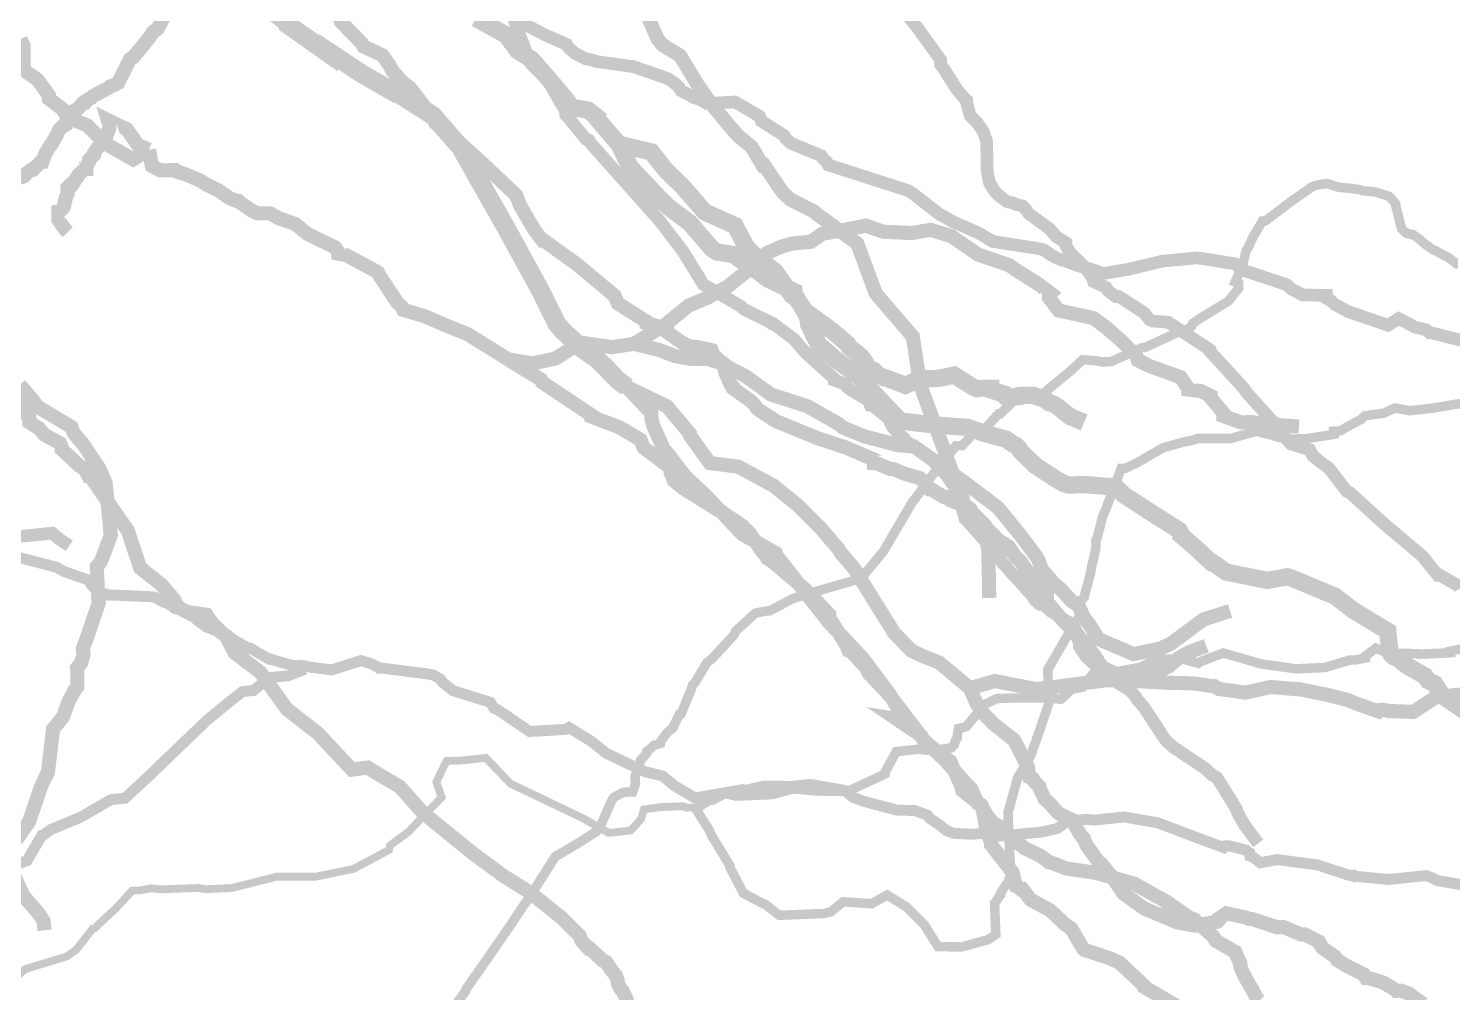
# Model space of a CAD drawing. Extents: x -2418 to 1398, y -3200 to 507.
# Drawn here: x 26.1 to 93.5, y -429.1 to -383.4 of the extents above; entities that cross this region are included whole.
import ezdxf

# ---------------------------------------------------------------- set-up
doc = ezdxf.new("R2010")
doc.units = 0

msp = doc.modelspace()

# ---------------------------------------------------------------- linework, layer by layer
at = {"color": 5}
for points, const_width in [([(36.12, -381.41), (38.34, -383.19), (38.35, -383.27), (40.26, -384.62), (40.26, -384.54), (41.86, -385.6), (41.86, -385.6), (43.46, -386.52), (43.53, -386.51), (45.21, -387.57), (46.53, -389.09), (47.89, -391.5), (48.68, -392.89), (50.28, -395.81), (50.28, -395.81), (51.08, -397.43), (51.39, -397.79), (52.32, -398.65), (52.93, -399.07), (53.16, -399.29), (53.32, -399.43), (53.94, -400.08), (54.4, -400.44)], 0.89), ([(49.03, -382.97), (50.48, -383.73), (50.48, -383.73), (51.55, -384.2), (51.63, -384.35), (51.87, -384.56), (51.95, -384.63), (52.48, -384.9), (52.56, -384.9), (53.01, -385.02), (53.01, -385.02), (54.59, -385.24), (54.67, -385.24), (56.34, -385.82), (56.65, -386.03), (56.88, -386.24), (56.96, -386.39), (57.35, -386.59), (57.58, -386.73), (57.81, -386.79), (57.96, -386.86), (58.19, -387), (59.53, -386.93), (59.53, -386.93), (60.69, -387.61), (60.77, -387.83), (61.85, -388.52), (61.93, -388.67), (62.17, -388.88), (62.47, -389.01), (63.62, -389.48), (63.7, -389.62), (63.78, -389.69), (63.86, -389.76), (63.94, -389.91), (66.14, -390.62), (66.14, -390.62), (67.73, -391.13), (68.04, -391.34), (69.21, -392.25), (69.36, -392.32), (69.82, -392.59), (70.13, -392.73), (70.89, -393.06), (71.05, -393.13), (71.74, -393.54), (73.92, -393.88), (74.15, -393.94), (74.46, -394.15), (74.69, -394.29), (74.99, -394.42), (75.07, -394.42), (75.75, -394.68), (75.98, -394.74), (76.21, -394.8), (76.44, -394.87), (76.82, -395), (76.97, -395.06), (78.15, -394.86), (78.15, -394.86), (79.78, -394.47), (79.78, -394.47), (81.41, -394.32), (81.79, -394.37), (83.22, -394.6), (83.29, -394.67), (83.53, -394.88), (85.66, -395.59), (85.89, -395.8), (86.43, -396.08), (87.55, -396.09), (87.56, -396.24), (87.71, -396.31), (87.94, -396.52), (88.56, -396.86), (90.46, -397.51), (90.46, -397.51), (90.96, -397.19), (91.35, -397.39), (91.73, -397.6), (92.26, -397.72), (92.42, -397.86), (92.49, -397.86), (93.93, -398.23)], 0.6), ([(49.03, -382.97), (49.64, -384.58), (49.65, -384.73), (49.89, -385.16), (50.68, -385.94), (51.34, -387.1), (51.5, -387.32), (51.51, -387.54), (51.58, -387.61), (52.46, -388.69), (52.61, -388.75), (52.7, -388.9), (55.94, -392.54), (55.94, -392.54), (57.05, -393.99), (58.03, -395.58), (59.8, -396.61), (59.95, -396.75), (61.18, -397.36), (61.26, -397.43), (61.33, -397.43), (62.34, -398.19), (62.58, -398.48), (62.9, -398.84), (63.13, -399.05), (64.23, -400.04), (64.23, -400.11), (64.76, -400.31), (64.85, -400.45), (64.93, -400.52), (65.85, -401.07), (65.93, -401.29), (66.01, -401.29), (66.79, -401.92), (66.96, -402.29), (67.27, -402.64), (67.51, -402.85), (67.51, -402.93), (67.82, -403.14), (67.9, -403.21), (67.98, -403.28), (68.13, -403.34), (68.83, -403.83), (69.23, -404.33), (69.54, -404.61), (69.78, -404.98), (70.1, -405.33), (70.34, -405.69), (70.35, -405.84), (71.63, -407.57), (71.71, -407.71), (71.8, -407.93), (71.8, -408), (72.22, -408.8), (72.29, -408.87), (72.37, -408.95), (72.61, -409.23), (73.01, -409.66), (73.64, -410.37), (73.72, -410.52), (73.8, -410.59), (73.96, -410.73), (74.18, -410.79), (74.5, -411.07), (75.5, -411.69), (75.82, -412.2), (76.14, -412.56), (76.62, -413.2), (76.86, -413.56), (76.87, -413.64), (77.18, -414), (77.42, -414.21), (77.5, -414.35), (78.27, -414.84), (78.51, -415.12), (78.59, -415.27), (78.67, -415.34), (78.91, -415.62), (79.8, -416.99), (79.96, -417.21), (79.96, -417.21), (80.27, -417.49), (81.82, -418.53), (82.13, -418.82), (82.36, -418.95), (83.26, -420.4), (83.34, -420.62), (83.67, -421.2), (84.31, -422.06), (84.31, -422.06)], 0.6), ([(25.67, -383.96), (25.82, -384.26), (25.82, -384.56), (25.82, -384.93), (25.82, -385.23), (25.83, -385.38), (25.9, -385.45), (25.98, -385.52), (26.5, -385.89), (27.03, -386.63), (27.03, -386.78), (27.71, -387.3), (27.78, -387.45), (28.08, -387.74), (28.83, -388.03), (28.83, -388.03), (29.73, -388.92), (31.01, -389.65), (31.77, -389.19)], 0.67), ([(31.77, -389.19), (31.24, -388.97), (30.72, -388.23), (29.82, -387.79), (29.82, -387.79), (29.89, -388.01), (29.89, -388.16), (29.75, -388.53), (29.75, -388.53), (29.75, -388.53), (29.75, -388.53), (29.75, -388.53), (29.6, -388.68), (29.6, -388.68), (29.53, -388.91), (29.38, -389.06), (29.31, -389.13), (29.31, -389.13), (29.16, -389.36), (29.16, -389.43), (29.01, -389.58), (28.94, -389.66), (28.94, -389.73), (28.94, -389.73), (28.86, -389.88), (28.79, -390.03), (28.79, -390.1), (28.72, -390.1), (28.72, -390.1), (28.42, -390.4), (28.13, -390.85), (28.05, -390.85), (28.05, -390.85), (27.9, -391), (27.9, -391.08), (27.91, -391.15), (27.91, -391.3), (27.91, -391.3), (27.83, -391.45), (27.76, -391.75), (27.76, -391.82), (27.69, -391.97), (27.69, -391.97), (27.54, -392.12), (27.47, -392.13), (27.47, -392.5), (27.62, -392.72), (27.77, -392.94), (27.92, -393.09)], 0.67), ([(31.77, -389.19), (31.9, -389.95), (31.9, -389.95), (32.28, -390.17), (32.35, -390.17), (33.02, -390.16), (33.1, -390.23), (33.55, -390.38), (34.07, -390.6), (34.22, -390.67), (34.22, -390.67), (34.45, -390.82), (34.89, -391.04), (35.04, -391.11), (35.57, -391.48), (35.94, -391.63), (36.02, -391.63), (36.02, -391.63), (36.09, -391.7), (36.62, -392.07), (36.92, -392.21), (37.51, -392.21), (37.89, -392.43), (38.71, -392.72), (39.24, -393.16), (39.39, -393.24), (40.58, -393.82), (40.74, -394.05), (40.74, -394.12), (41.11, -394.19), (42.61, -395), (42.68, -395.15), (43.51, -396.41), (43.74, -396.63), (43.81, -396.78), (44.79, -397.07), (45.98, -397.58), (46.88, -397.94), (47.11, -398.09), (48.31, -398.83), (48.76, -399.12)], 0.67), ([(54.74, -398.39), (56.22, -397.48), (57.33, -396.58), (58.23, -396.2), (59.19, -395.67), (59.93, -395.07), (59.93, -395.07), (61.04, -394.09), (61.71, -393.79), (61.71, -393.79), (62.23, -393.64), (62.23, -393.64), (63.13, -393.55), (63.13, -393.55), (63.65, -393.18), (63.65, -393.18), (64.54, -393.02), (65.73, -392.79), (65.73, -392.79), (66.55, -393.08), (66.55, -393.08), (67.9, -393.14), (68.79, -392.99), (68.79, -392.99), (69.76, -393.28), (71.04, -394.16), (71.04, -394.16), (72.53, -394.67), (72.53, -394.67), (72.83, -394.89), (72.83, -394.89), (73.88, -395.55), (73.88, -395.55), (74.48, -396), (74.41, -396.07), (74.41, -396.22), (74.86, -396.81), (74.86, -396.81), (76.5, -397.17), (77.1, -397.61), (77.1, -397.61), (77.86, -398.28), (77.86, -398.28), (78.53, -398.94), (78.61, -399.17), (79.21, -399.46), (79.21, -399.46), (80.63, -399.97), (80.93, -400.41), (81.01, -400.49), (81.01, -400.56), (81.6, -400.63), (81.6, -400.63), (82.05, -400.85), (82.05, -400.93), (82.66, -401.67), (82.66, -401.81), (83.48, -402.11), (83.48, -402.11), (84, -402.1), (84, -402.1), (84.52, -402.17), (84.67, -402.17), (85.12, -402.17), (85.2, -402.24), (86.24, -402.31)], 0.67), ([(48.76, -399.12), (49.9, -399.32), (51.02, -399.09), (51.02, -399.09), (52.2, -398.33), (53.7, -398.55), (54.74, -398.39)], 0.67), ([(54.74, -398.39), (55.93, -398.68), (56.68, -398.97), (57.43, -399.11), (57.5, -399.11), (58.25, -399.11), (58.92, -399.32), (59, -399.47), (59.08, -399.77), (59.3, -400.29), (59.45, -400.44), (59.45, -400.51), (60.28, -401.1), (60.43, -401.25), (60.58, -401.47), (61.48, -402.06), (63.43, -402.86), (64.77, -403.3), (66.12, -403.88), (66.12, -404.03), (66.19, -404.03), (66.87, -404.32), (67.02, -404.32), (67.54, -404.54), (67.54, -404.54), (68.06, -404.69), (68.29, -404.76), (68.51, -404.98), (68.59, -405.13), (68.66, -405.2), (68.74, -405.28), (68.81, -405.28), (69.41, -405.64), (69.56, -405.64), (69.71, -405.79), (70.61, -406.16), (70.69, -406.23), (70.76, -406.38), (70.84, -406.45), (71.14, -406.75), (71.36, -406.97), (71.44, -407.12), (71.44, -407.12), (72.04, -407.71), (72.49, -408), (72.79, -408.45), (72.79, -408.45), (73.09, -408.74), (73.17, -408.89), (73.85, -409.78), (73.85, -409.78), (74.3, -410.3), (74.3, -410.6), (74.98, -411.41), (75.28, -411.71), (75.73, -412.22), (75.81, -412.37), (75.88, -412.59), (75.88, -412.74), (75.88, -412.74), (76.19, -413.19), (76.49, -413.48), (76.71, -413.63), (77.98, -414.22), (77.98, -414.22), (78.65, -413.99), (78.65, -413.99), (79.62, -413.9), (79.62, -413.9), (80.07, -413.68), (80.07, -413.68), (80.51, -413.3), (80.51, -413.3), (81.03, -413), (81.03, -413), (81.85, -412.7), (81.85, -412.7)], 0.67), ([(48.76, -399.12), (50.33, -400.08), (50.4, -400.22), (52.73, -401.77), (52.73, -401.84), (54.08, -402.36), (54.08, -402.36), (55.05, -402.94), (55.2, -403.31), (56.48, -404.27), (56.48, -404.5), (56.55, -404.64), (56.63, -404.87), (57.08, -405.24), (57.08, -405.24), (58.73, -406.27), (58.88, -406.34), (59.85, -407), (59.86, -407.15), (60.08, -407.22), (60.23, -407.37), (60.83, -408.26), (60.91, -408.33), (61.06, -408.56), (61.29, -408.7), (62.86, -410.03), (62.86, -410.03), (63.99, -411.21), (63.99, -411.36), (64.82, -412.7), (64.9, -412.92), (65.05, -412.99), (65.73, -413.73), (65.88, -414.03), (66.1, -414.18), (66.1, -414.25), (66.93, -415.14), (68.51, -417.21), (69.36, -418.01), (69.44, -418.08), (70.72, -419.49), (70.79, -419.64), (71.02, -420.16), (71.17, -420.23), (71.47, -420.75), (71.77, -421.12), (71.92, -421.19), (71.92, -421.27), (73.27, -422.3), (73.27, -422.3), (74.02, -422.66), (74.4, -422.96), (74.47, -422.96), (75.22, -423.25), (76.64, -423.46), (78.43, -423.97), (78.43, -423.97), (80.01, -424.85), (80.01, -424.85), (81.06, -425.59), (81.28, -425.66), (81.43, -425.81), (82.18, -426.47), (82.26, -426.62), (82.33, -426.69), (83.23, -427.21), (83.31, -427.43), (83.46, -427.73), (83.46, -427.88), (83.61, -428.25), (83.69, -428.4), (83.77, -428.54), (84.07, -429.06), (84.22, -429.36), (84.37, -429.51)], 0.67), ([(24.85, -400.44), (26.1, -401.89), (26.1, -402.11), (26.56, -402.4), (26.8, -402.69), (27.56, -403.11), (27.64, -403.33), (27.64, -403.4), (28.11, -403.83), (28.18, -403.9), (28.41, -404.12), (28.49, -404.19), (28.64, -404.26), (28.72, -404.33), (28.88, -404.63), (28.95, -404.62), (30.76, -407.24), (31.35, -409.01), (32.34, -409.79), (32.34, -409.79), (32.97, -410.52), (33.05, -410.74), (33.28, -410.95), (33.96, -411.3), (34.12, -411.45), (34.5, -411.73), (35.03, -411.94), (35.19, -412.08), (35.41, -412.22), (35.82, -413.03), (37.04, -413.95), (37.04, -413.95), (38.3, -415.7), (38.3, -415.7), (39.76, -416.84), (41.38, -418.57), (41.38, -418.57), (42.13, -418.47), (42.58, -418.75), (43.65, -419.38), (44.74, -420.61), (44.74, -420.61), (47.12, -422.54), (47.12, -422.54), (48.57, -423.61), (48.57, -423.61), (49.8, -424.38), (51.33, -425.6), (52.18, -426.46), (52.26, -426.68), (52.58, -427.04), (52.65, -427.04), (53.27, -427.62), (53.42, -427.68), (53.66, -428.05), (53.89, -428.34), (53.97, -428.56), (53.98, -428.71), (54.14, -429), (54.21, -429.07), (54.46, -429.59)], 0.67), ([(54.4, -400.44), (56.3, -401.35), (57.39, -402.65), (57.39, -402.73), (58.33, -404.04), (58.33, -404.04), (59.68, -404.21), (59.68, -404.21), (61.36, -405.12), (61.36, -405.12), (62.51, -406.05), (62.51, -406.05), (63.59, -407.13), (63.59, -407.13), (64.45, -408.14), (64.53, -408.29), (65.15, -409.01), (65.15, -409.01), (66.33, -410.91), (66.97, -411.93), (67.05, -412.08), (67.9, -412.94), (68.2, -413.08), (68.35, -413.15), (68.5, -413.22), (69.19, -413.49), (69.19, -413.49), (69.88, -414.06), (69.88, -414.06), (70.65, -414.71)], 0.67), ([(54.4, -400.44), (55.56, -401.67), (55.57, -401.96), (55.65, -402.26), (56.14, -403.36), (56.45, -403.72), (56.61, -403.94), (57.16, -404.66), (58.16, -405.6), (59.86, -407.4), (61.46, -408.31), (61.47, -408.39), (62.32, -409.48), (63.97, -411.58), (63.97, -411.58), (65.6, -413.32), (66.85, -414.99), (67.57, -416.23), (67.19, -416.17), (68.34, -416.95), (68.5, -417.24), (69.72, -418.17), (69.72, -418.17), (70.21, -419.27), (70.29, -419.49), (70.3, -419.56), (71.22, -420.28), (71.39, -421.09), (71.41, -421.46), (71.65, -421.97), (71.65, -422.12), (72.67, -423.43), (72.67, -423.43), (72.84, -424.09), (72.99, -424.16), (73.07, -424.24), (73.15, -424.23), (73.54, -424.74), (73.54, -424.74), (74.45, -425.23), (74.6, -425.37), (75.14, -425.88), (75.45, -426.09), (76.01, -427.04), (76.08, -427.11), (77.29, -427.51), (77.75, -427.72), (78.9, -428.8), (78.91, -428.87), (80.73, -429.93)], 0.67), ([(70.65, -414.71), (71.83, -414.37), (73.78, -414.75), (74.75, -414.64), (77.12, -414.33), (77.12, -414.33), (78.39, -414.36), (78.39, -414.36), (80.04, -414.45), (80.04, -414.45), (81.23, -414.48), (81.23, -414.48), (82.06, -414.6), (82.21, -414.6), (82.44, -414.74), (83.71, -414.92), (83.71, -414.92), (84.9, -414.65), (84.9, -414.65), (86.17, -414.76), (86.24, -414.75), (87.52, -415.01), (88.57, -415.27), (88.88, -415.41), (90.01, -415.81), (90.08, -415.74), (90.23, -415.73), (90.53, -415.8), (90.61, -415.79), (91.65, -415.83), (92.75, -415.12), (92.75, -415.12), (94.01, -415)], 0.67), ([(70.65, -414.71), (70.97, -415.44), (71.05, -415.51), (71.13, -415.73), (71.75, -416.38), (72.75, -417.17), (73.39, -418.41), (73.39, -418.41), (73.48, -418.93), (73.63, -419), (73.71, -419.14), (73.87, -419.29), (73.94, -419.36), (73.95, -419.43), (74.19, -419.95), (74.27, -420.02), (74.42, -420.16), (74.5, -420.24), (74.81, -420.6), (75.04, -420.74), (75.49, -420.95), (75.57, -421.09), (75.65, -421.24), (75.81, -421.53), (75.97, -421.75), (76.05, -421.82), (76.13, -422.04), (76.21, -422.19), (76.68, -422.84), (76.76, -422.99), (76.84, -423.06), (76.91, -423.06), (77.38, -423.64), (77.38, -423.64), (77.93, -424.44), (77.93, -424.44), (78.92, -425.15), (78.92, -425.15), (80.06, -425.63), (80.06, -425.55), (80.28, -425.62), (80.36, -425.69), (80.59, -425.83), (81.34, -425.96), (81.34, -425.96), (82.38, -425.77), (82.45, -425.69), (82.45, -425.62), (82.81, -425.38), (82.81, -425.38), (83.71, -425.57), (83.87, -425.64), (84.01, -425.64), (85.22, -426.04), (85.22, -426.04), (85.52, -426.03), (85.52, -426.03), (86.35, -426.38), (86.5, -426.37), (87.19, -426.72), (87.27, -426.87), (87.35, -427.01), (87.96, -427.44), (88.04, -427.58), (88.5, -427.87), (88.5, -427.87), (89.33, -428.28), (89.41, -428.43), (89.49, -428.43), (90.16, -428.63), (90.32, -428.7), (90.77, -428.98), (90.85, -429.05), (91.07, -429.04), (91.45, -429.18), (91.53, -429.25), (92.14, -429.68)], 0.67)]:
    msp.add_lwpolyline(points, dxfattribs=dict(at, const_width=const_width))
at = {"color": 10}
for points, const_width in [([(32.61, -382.63), (32.18, -383.46), (31.96, -383.61), (31.81, -383.84), (31.52, -384.21), (31.01, -384.82), (30.87, -384.9), (30.3, -386.03), (30.15, -386.11), (29.93, -386.19), (29.85, -386.26), (29.12, -386.65), (29.04, -386.73), (28.89, -386.8), (28.75, -386.96), (28.67, -386.96), (28.38, -387.26), (28.24, -387.34), (28.02, -387.57), (27.8, -387.95), (27.8, -388.02), (27.8, -388.02), (27.65, -388.1), (27.51, -388.25), (27.37, -388.55), (27.15, -388.93), (27.15, -388.93), (27.08, -389), (26.86, -389.38), (26.72, -389.76), (26.65, -389.76), (26.65, -389.76), (26.28, -390.14), (26.21, -390.14), (25.99, -390.29), (25.84, -390.45), (25.62, -390.53)], 0.67), ([(55.08, -382.16), (55.86, -383.94), (56.09, -384.23), (56.92, -384.73), (57.77, -386.13), (58.39, -387.01), (59.23, -388.03), (59.69, -388.55), (60.3, -389.05), (60.53, -389.42), (60.61, -389.57), (60.84, -389.94), (60.91, -389.93), (61.61, -390.96), (61.76, -391.18), (62.14, -391.55), (63.27, -392.12), (63.43, -392.26), (65.32, -393.64), (65.32, -393.64), (66.19, -396), (67.95, -398.05), (67.95, -398.05), (68.3, -400.35), (68.93, -402.05), (70.04, -405.08), (70.45, -406.65), (70.45, -406.65), (71.44, -407.75), (71.44, -407.75), (71.52, -408.12), (71.54, -408.94), (71.54, -409.08), (71.55, -409.31), (71.56, -409.68), (71.56, -409.98), (71.57, -410.43), (71.57, -410.43)], 0.67), ([(67.5, -382.6), (68.04, -383.25), (68.11, -383.33), (69.27, -384.94), (69.27, -385.16), (69.43, -385.38), (70.04, -386.34), (70.35, -386.71), (70.5, -386.85), (70.51, -387), (70.67, -387.59), (70.97, -387.88), (71.28, -388.32), (71.44, -388.77), (71.46, -389.51), (71.47, -390.18), (71.56, -390.7), (71.63, -390.85), (71.87, -391.22), (71.94, -391.29), (72.4, -391.65), (72.7, -391.72), (72.85, -391.79), (73.15, -391.86), (73.3, -392.01), (73.45, -392.23), (74.44, -392.95), (74.75, -393.32), (75.2, -393.6), (75.2, -393.75), (75.43, -394.12), (75.51, -394.19), (76.12, -394.78), (76.43, -395.22), (76.51, -395.44), (77.11, -395.72), (77.19, -395.87), (77.57, -396.16), (77.72, -396.16), (78.85, -396.88), (78.93, -396.95), (79.16, -397.24), (79.31, -397.31), (80.05, -397.37), (82.02, -398.67), (82.02, -398.74), (83.63, -400.5), (83.78, -400.72), (85.23, -402.33), (85.54, -402.77), (85.85, -403.13), (86.75, -403.41), (86.9, -403.7), (87.36, -404.07), (87.66, -404.28), (88.28, -405.09), (88.51, -405.38), (88.66, -405.45), (90.26, -406.91), (92.08, -408.44), (92.81, -409.35), (92.88, -409.34), (93.79, -409.85), (93.87, -409.99)], 0.6), ([(40.78, -382.9), (40.86, -383.13), (41.85, -384.15), (41.93, -384.3), (42.83, -384.72), (43.14, -385.16), (43.3, -385.46), (43.75, -385.97), (44.13, -386.26), (44.98, -387.36), (45.36, -387.87), (45.36, -387.95), (46.35, -388.74), (47.64, -389.91), (47.64, -389.91), (49.17, -391.36), (49.33, -391.81), (50.02, -392.99), (50.41, -393.5), (50.48, -393.5), (52.07, -394.65), (53.82, -396.11), (53.98, -396.48), (55.34, -397.34), (55.34, -397.41), (56.31, -397.69), (56.32, -397.84), (56.92, -398.27), (57.3, -398.49), (57.75, -398.55), (58.42, -398.69), (58.5, -398.91), (58.81, -399.2), (59.11, -399.42), (59.19, -399.49), (60.02, -399.92), (61.23, -400.79), (62.96, -401.35), (62.96, -401.35), (64.47, -402.21), (64.62, -402.35), (65.67, -402.78), (65.67, -402.78), (67.25, -403.19), (68, -403.25), (70.34, -404.91), (71.98, -406.15), (71.98, -406.15), (73.05, -407.46), (73.05, -407.46), (73.82, -408.49), (73.9, -408.64), (74.06, -409.08), (74.44, -409.52), (74.44, -409.59), (74.97, -410.03), (75.43, -410.54), (75.73, -410.76), (75.81, -410.83), (76.05, -411.35), (76.28, -411.64), (76.43, -411.86), (76.43, -411.86), (76.51, -412.01), (76.74, -412.38), (78.4, -413.09), (78.4, -413.09), (79.66, -412.83), (79.66, -412.83), (80.17, -412.6), (80.17, -412.6), (81.72, -411.45), (82.98, -411.05), (82.98, -411.05)], 0.67), ([(47.25, -382.97), (48.69, -383.76), (49.22, -384.49), (49.9, -384.92), (50.98, -386.16), (51.59, -386.9), (51.74, -387.12), (51.82, -387.19), (52.57, -387.32), (52.57, -387.32), (53.02, -387.68), (53.02, -387.76), (54.02, -388.93)], 0.82), ([(54.02, -388.93), (55.57, -389.3), (56.26, -390.18), (57.02, -390.91), (58.1, -392.15), (59.53, -392.79), (60.07, -393.82), (60.53, -394.26), (61.44, -394.98), (62.21, -396.08), (62.36, -396.16), (62.74, -396.67), (62.82, -396.82), (64.11, -397.76), (64.11, -397.76), (64.87, -398.41), (64.95, -398.56), (65.33, -398.85), (65.48, -399.07), (65.55, -399.07), (65.71, -399.29), (65.86, -399.58), (66.09, -399.65), (66.32, -399.87), (66.62, -400.01), (66.69, -400.01), (67.6, -400.36), (67.6, -400.36), (68.26, -400.05), (69.16, -400.03), (69.9, -399.87), (70.81, -400.44), (70.96, -400.51), (71.63, -400.5), (71.63, -400.57), (72.3, -400.78), (72.38, -400.93), (72.46, -401), (72.98, -400.84), (73.65, -400.83), (74.25, -401.04), (74.4, -401.18), (74.63, -401.25), (74.85, -401.4), (75.39, -401.83), (76.06, -402.12), (76.06, -402.12)], 0.82), ([(54.02, -388.93), (54.57, -390.03), (54.57, -390.03), (56.09, -391.64), (56.4, -391.93), (57.38, -392.66), (58.07, -393.46), (58.45, -393.9), (58.68, -394.04), (59.5, -394.17), (59.66, -394.32), (60.72, -395.04), (61.09, -395.33), (61.25, -395.4), (62.3, -395.9), (62.3, -395.98), (62.92, -397.01), (63, -397.3), (63.01, -397.45), (63.32, -398.11), (63.39, -398.19), (63.47, -398.41), (64.31, -399.14), (65.67, -400.15), (65.75, -400.37), (65.91, -400.52), (66.52, -401.17), (67.36, -402.05), (67.36, -402.05), (69, -402.24), (69, -402.24), (70.57, -402.35), (71.32, -402.63), (71.32, -402.63), (72.37, -402.91), (72.68, -403.13), (72.83, -403.2), (72.98, -403.34), (73.06, -403.49), (73.59, -404), (73.67, -404.07), (73.74, -404.15), (74.73, -404.8), (75.1, -405.01), (75.33, -405.08), (76.07, -405.06), (77.57, -405.18), (77.95, -405.55), (79.21, -406.37), (80.57, -407.23), (80.65, -407.38), (80.65, -407.46), (81.41, -408.11), (81.87, -408.55), (82.1, -408.76), (82.17, -408.76), (82.78, -409.2), (84.73, -409.6), (85.69, -409.43), (85.92, -409.5), (87.95, -410.35), (87.95, -410.35), (88.79, -411), (90.45, -412.01), (90.45, -412.09), (90.54, -412.83), (90.54, -412.98), (90.62, -413.12), (90.7, -413.2), (91, -413.34), (91.15, -413.49), (91.46, -413.7), (92.21, -414.13), (92.36, -414.35), (92.67, -414.5), (93.05, -415.08), (94.34, -415.95)], 0.82), ([(25.64, -400.33), (26.23, -401.02), (26.49, -401.37), (28.09, -402.33), (28.2, -402.62), (28.54, -403.03), (28.62, -403.1), (29.41, -404.29), (29.7, -404.94), (29.73, -405.16), (29.94, -407.31), (29.96, -407.46), (29.49, -408.7), (29.29, -408.95), (29.36, -410.44), (29.39, -410.66), (28.81, -412.36), (28.63, -412.83), (28.66, -413.13), (28.55, -413.51), (28.35, -413.76), (28.37, -413.91), (28.37, -414.65), (28.23, -414.82), (28.11, -415.05), (27.98, -415.29), (27.69, -416.07), (27.62, -416.15), (27.49, -416.32), (27.22, -416.64), (26.98, -418.69), (26.79, -419.08), (26.67, -419.32), (26.09, -421.02), (25.48, -421.9)], 0.67), ([(25.69, -407.51), (26.14, -407.47), (26.14, -407.47), (26.81, -407.4), (26.81, -407.4), (27.18, -407.36), (27.18, -407.36), (27.5, -407.63), (27.99, -407.96)], 0.6), ([(25.25, -423.34), (25.83, -424.56), (25.83, -424.56), (26.25, -425.04), (26.59, -425.45), (26.77, -425.74), (26.82, -426.18)], 0.67)]:
    msp.add_lwpolyline(points, dxfattribs=dict(at, const_width=const_width))
at = {"color": 4, "const_width": 0.45}
msp.add_lwpolyline([(45.41, -430.93), (46.75, -429.08), (46.82, -428.92), (47.52, -427.92), (48.85, -426), (49.62, -424.84), (49.69, -424.77), (51.01, -422.69), (51.01, -422.69), (52.1, -422.05), (52.1, -422.05), (52.97, -421.49), (53.18, -421.18), (53.65, -420.11), (53.72, -419.96), (53.79, -419.88), (54.23, -419.64), (54.68, -419.62), (54.81, -419.24), (54.79, -418.87), (54.86, -418.72), (55.06, -418.11), (55.34, -417.8), (55.34, -417.72), (55.7, -417.41), (55.99, -417.32), (55.99, -417.25), (56.34, -416.78), (56.56, -416.62), (56.9, -415.94), (56.97, -415.93), (57.44, -414.79), (57.51, -414.57), (57.65, -414.41), (58.2, -413.49), (58.42, -413.33), (59.49, -412.17), (59.55, -412.01), (60.49, -411.15), (61, -411.05), (61.15, -411.05), (62.25, -410.47), (62.25, -410.47), (63.06, -410.21), (65.49, -409.51), (66.56, -408.22), (66.56, -408.22), (67.95, -405.85), (68.02, -405.77), (68.09, -405.69), (68.93, -404.54), (69.15, -404.3), (69.99, -403.22), (70.29, -403.21), (70.93, -402.51), (71.3, -402.49), (71.44, -402.33), (72.01, -401.71), (72.09, -401.71), (72.66, -401.16), (72.81, -401.08), (73.1, -401.06), (73.17, -400.99), (73.32, -400.83), (74.06, -400.8), (75.5, -399.61), (75.5, -399.61), (76, -399.14), (76.53, -399.19), (76.6, -399.19), (76.9, -399.25), (77.35, -399.23), (78.81, -398.57), (78.96, -398.56), (80.57, -397.81), (80.79, -397.8), (80.94, -397.72), (81.15, -397.56), (81.22, -397.41), (81.58, -397.17), (82.89, -396.37), (82.96, -396.29), (83.39, -395.75), (83.38, -395.52), (83.22, -395.46), (83.49, -394.85), (83.56, -394.7), (83.75, -393.94), (83.82, -393.86), (83.89, -393.71), (84.03, -393.41), (84.09, -393.26), (84.16, -393.18), (84.51, -392.57), (84.66, -392.56), (85.81, -391.69), (85.81, -391.69), (86.83, -390.97), (87.05, -390.88), (87.56, -390.79), (87.94, -390.92), (88.17, -390.98), (88.77, -391.03), (89.14, -391.09), (89.3, -391.15), (89.45, -391.15), (89.9, -391.2), (90.28, -391.33), (90.5, -391.4), (90.58, -391.47), (90.82, -391.75), (90.82, -391.83), (91.1, -392.93), (91.17, -393.01), (91.33, -393.15), (91.56, -393.21), (91.63, -393.21), (91.94, -393.42), (92.17, -393.63), (92.56, -393.91), (92.71, -393.98), (93.09, -394.19), (93.25, -394.25), (93.71, -394.6), (93.78, -394.6)], dxfattribs=at)
at = {"color": 90}
for points, const_width in [([(57.67, -420.42), (58.31, -421.44), (58.4, -421.66), (59.28, -423.11), (59.28, -423.19), (59.93, -424.43), (59.93, -424.43), (60.85, -424.91), (61, -424.98), (61.62, -425.47), (61.62, -425.47), (62.36, -425.44), (62.36, -425.44), (63.55, -425.39), (63.7, -425.39), (64.07, -425.3), (64.07, -425.3), (64.65, -424.83), (64.65, -424.83), (66, -424.92), (66.73, -424.51), (66.73, -424.51), (67.65, -425.07), (67.65, -425.07), (68.5, -425.93), (68.5, -425.93), (69.14, -426.95), (69.14, -426.95), (70.26, -426.97), (70.26, -426.97), (71.52, -426.62), (71.88, -426.38), (71.87, -426.09), (71.83, -425.12), (71.82, -424.9), (71.89, -424.82), (72.03, -424.59), (72.1, -424.51), (72.1, -424.44), (72.24, -424.21), (72.45, -423.9), (72.58, -423.52), (72.56, -422.93), (72.54, -422.56), (72.51, -421.89), (72.47, -420.92), (72.46, -420.55), (72.52, -420.39), (72.91, -418.96), (72.91, -418.96), (73.54, -417.89), (73.54, -417.89), (73.94, -416.76), (74.4, -415.4), (74.39, -415.17), (74.34, -413.83), (74.34, -413.83), (75.31, -412.15), (75.46, -412.15), (75.87, -411.16), (75.85, -410.79), (75.92, -410.56), (76.06, -410.41), (76.32, -409.43), (76.38, -409.2), (76.44, -408.82), (76.51, -408.6), (76.57, -408.3), (76.63, -408), (76.62, -407.7), (76.69, -407.55), (76.94, -406.57), (77.08, -406.26), (77.82, -404.29), (78.04, -404.28), (78.55, -404.04), (79.79, -403.32), (79.79, -403.32), (80.75, -403.05), (81.2, -402.96), (81.42, -402.88), (82.98, -402.88), (82.98, -402.88), (84.24, -402.53), (84.46, -402.6), (84.99, -402.72), (85.14, -402.79), (85.45, -402.85), (85.6, -402.92), (86.27, -402.89), (86.64, -402.88), (87.9, -402.68), (87.89, -402.53), (88.19, -402.52), (88.48, -402.35), (89.21, -401.95), (89.36, -401.8), (89.43, -401.79), (90.25, -401.68), (90.76, -401.44), (90.83, -401.44), (91.51, -401.56), (91.51, -401.56), (92.63, -401.43), (93.74, -401.24), (93.89, -401.23)], 0.45), ([(25.55, -408.5), (27.4, -408.98), (27.72, -409.17), (28.89, -409.58), (28.98, -409.72), (29.07, -409.86), (29.48, -410.26), (29.71, -410.24), (29.86, -410.3), (29.94, -410.29), (31.97, -410.38), (32.13, -410.44), (32.21, -410.5), (32.45, -410.63), (32.52, -410.62), (32.84, -410.81), (32.92, -410.88), (33, -410.94), (34.53, -411.16), (34.62, -411.3), (34.88, -411.65), (35.38, -412.12), (35.46, -412.19), (35.54, -412.25), (35.94, -412.51), (36.5, -412.83), (36.57, -412.82), (37.13, -413.14), (37.45, -413.33), (37.52, -413.32), (37.68, -413.38), (38.45, -413.6), (38.68, -413.65), (38.83, -413.63), (38.98, -413.62), (39.44, -413.72), (40.43, -413.84), (40.43, -413.84), (41.81, -413.4), (41.81, -413.4), (42.35, -413.57), (42.43, -413.63), (42.59, -413.69), (42.67, -413.76), (42.74, -413.75), (45.02, -414.04), (45.25, -414.09), (45.57, -414.28), (45.66, -414.42), (46.07, -414.75), (46.15, -414.82), (47.94, -415.38), (48.11, -415.66), (48.27, -415.72), (49.8, -416.76), (51.52, -416.66), (51.66, -416.57), (52.7, -417.21), (52.78, -417.27), (53.44, -417.8), (55.25, -418.66), (56.1, -418.87), (56.67, -419.34), (57.63, -419.91), (59.76, -419.54), (59.77, -419.61), (60.87, -419.35), (62.22, -419.36), (63.11, -419.27), (64.71, -419.55), (65.12, -419.88), (65.59, -420.06), (67.21, -420.49), (68.03, -420.5), (68.65, -420.73), (68.74, -420.87), (69.22, -421.19), (69.55, -421.46), (69.86, -421.58), (70.77, -421.63), (71.51, -421.56), (71.67, -421.61), (71.82, -421.67), (72.05, -421.72), (72.65, -421.66), (74.06, -421.52), (74.79, -421.36), (75.28, -421.01), (76.17, -420.92), (76.55, -420.96), (77.14, -420.89), (77.21, -420.89), (77.96, -420.81), (79.56, -421.09), (81.43, -421.8), (81.43, -421.8), (82.68, -422.26), (82.75, -422.18), (82.9, -422.17), (83.74, -422.38), (83.82, -422.45), (83.91, -422.51), (83.92, -422.66), (84.08, -422.72), (84.41, -422.98), (85.21, -422.83), (87.11, -423.08), (88.67, -423.59), (88.82, -423.57), (88.9, -423.64), (88.97, -423.63), (90.49, -423.77), (92.27, -423.59), (92.58, -423.71), (92.82, -423.83), (94.19, -424.06)], 0.52), ([(57.67, -420.42), (58.31, -420.02), (58.46, -420.02), (59.04, -419.7), (59.57, -419.82), (61.29, -419.75), (61.29, -419.75), (62.24, -419.49), (62.32, -419.48), (63.44, -419.58), (63.44, -419.58), (64.86, -419.6), (64.86, -419.6), (66.62, -418.78), (66.62, -418.71), (67.17, -417.71), (67.17, -417.71), (68.21, -417.6), (68.21, -417.6), (68.66, -417.65), (69.03, -417.64), (69.78, -417.53), (69.92, -417.37), (69.98, -417.15), (70.05, -417.07), (70.05, -417), (70.11, -416.62), (70.11, -416.62), (70.48, -416.53), (70.48, -416.53), (71.05, -415.84), (71.05, -415.84), (71.4, -415.45), (71.4, -415.45), (71.92, -415.2), (71.92, -415.2), (72.66, -415.17), (74.38, -415.17), (74.38, -415.17), (74.9, -415.23), (74.98, -415.22), (75.48, -414.76), (75.48, -414.76), (76, -414.66), (76.07, -414.58), (76.64, -413.81), (76.64, -413.81), (77.61, -413.92), (78.72, -413.72), (78.72, -413.72), (79.53, -413.32), (79.53, -413.32), (80.8, -413.34), (81.47, -413.53), (81.55, -413.46), (82.65, -413.04), (84.46, -413.56), (84.46, -413.56), (86.11, -413.79), (86.11, -413.79), (87.23, -413.74), (87.45, -413.73), (88.63, -413.38), (88.93, -413.37), (89.38, -413.28), (89.37, -413.2), (89.88, -412.81), (90.03, -412.88), (90.18, -412.94), (90.26, -412.94), (90.41, -413.01), (90.56, -413.08), (90.78, -413.07), (91.16, -413.05), (92.13, -413.09), (93.4, -413.03), (93.39, -412.96), (94.21, -412.78)], 0.45), ([(24.47, -423.41), (25.99, -422.88), (25.99, -422.88), (26.69, -421.68), (26.76, -421.67), (27.11, -421.41), (27.11, -421.41), (28.55, -420.81), (28.55, -420.81), (29.96, -419.99), (30.63, -419.92), (30.63, -419.92), (31.72, -418.91), (34.52, -416.22), (35.43, -415.47), (35.43, -415.47), (35.98, -415.04), (35.98, -415.04), (36.19, -414.87), (36.64, -414.82), (36.71, -414.82), (36.71, -414.82), (37.47, -414.21), (37.47, -414.21), (37.84, -414.17), (37.84, -414.17), (38.36, -414.12), (38.36, -414.12), (39.16, -413.81), (39.16, -413.81)], 0.52), ([(25.47, -428.41), (25.9, -428.02), (25.9, -428.02), (27.89, -427.41), (27.89, -427.41), (28.32, -427.1), (28.32, -427.1), (29.1, -426.1), (29.18, -426.09), (29.68, -425.62), (29.75, -425.55), (30.18, -425.16), (30.18, -425.16), (30.97, -424.3), (31.34, -424.29), (31.86, -424.19), (32.38, -424.24), (33.13, -424.21), (33.95, -424.18), (34.1, -424.17), (34.4, -424.23), (34.77, -424.22), (35.66, -424.18), (37.81, -423.64), (37.81, -423.64), (39.67, -423.64), (39.67, -423.64), (41.45, -423.27), (41.45, -423.27), (43.13, -422.38), (43.19, -422.15), (44.06, -421.52), (44.2, -421.36), (45.63, -419.88), (45.63, -419.88), (45.38, -419.15), (45.86, -418.16), (46.6, -418.13), (47.72, -418.01), (48.89, -419.23), (52.32, -420.87), (53.54, -421.56), (53.62, -421.56), (54.58, -421.45), (54.58, -421.45), (54.87, -421.14), (55.01, -420.98), (55.08, -420.9), (55.21, -420.45), (55.21, -420.45), (56.03, -420.34), (56.1, -420.34), (57.07, -420.3), (57.22, -420.37), (57.45, -420.36), (57.67, -420.42)], 0.37)]:
    msp.add_lwpolyline(points, dxfattribs=dict(at, const_width=const_width))

doc.saveas('drawing.dxf')
